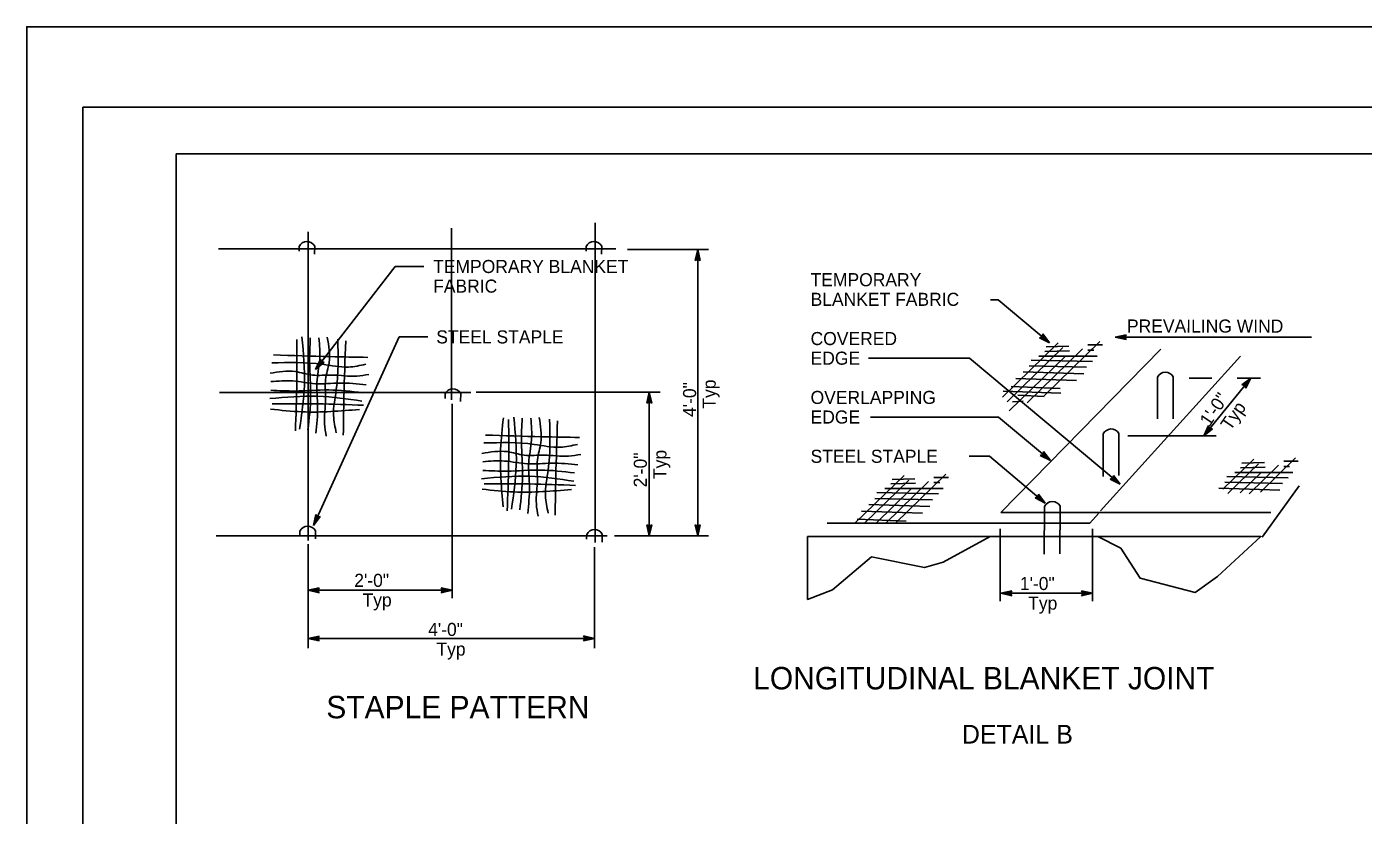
# Model space of a CAD drawing. Extents: x -894 to 866, y -472 to 714.
# Drawn here: x -894 to -178, y 292 to 714 of the extents above; entities that cross this region are included whole.
import ezdxf

# ---------------------------------------------------------------- set-up
doc = ezdxf.new("R2010")
doc.units = 0
for name, color, linetype in [('border_PLOTTING-ELEMENTS', 7, 'Continuous'), ('border_rw_22x34_Cut_Lines', 7, 'Continuous'), ('border_SHEET', 7, 'Continuous'), ('df_MISC', 7, 'Continuous'), ('temp_CONSTRUCTION', 7, 'Continuous'), ('temp_CONSTRUCTION-anno', 7, 'Continuous')]:
    doc.layers.add(name, color=color, linetype=linetype)

msp = doc.modelspace()

# ---------------------------------------------------------------- linework, layer by layer
at = {"layer": 'border_PLOTTING-ELEMENTS'}
for points in [[(-894.04, -472.44), (865.96, -472.44), (865.96, 713.56), (-894.04, 713.56)], [(-864.04, 670.56), (835.96, 670.56), (835.96, -429.44), (-864.04, -429.44)]]:
    msp.add_lwpolyline(points, close=True, dxfattribs=at)
at = {"layer": 'border_rw_22x34_Cut_Lines'}
msp.add_lwpolyline([(-864.04, 670.56), (835.96, 670.56), (835.96, -429.44), (-864.04, -429.44)], close=True, dxfattribs=at)
at = {"layer": 'border_SHEET'}
for p, q in [((-814.04, 645.56), (810.96, 645.56)), ((-814.04, -404.44), (-814.04, 645.56))]:
    msp.add_line(p, q, dxfattribs=at)
at = {"layer": 'df_MISC'}
for p, q in [((-748.26, 593.44), (-748.24, 595.98)), ((-739.87, 596.12), (-739.9, 591.8)), ((-594.59, 593.45), (-594.58, 596)), ((-586.21, 596.14), (-586.24, 591.82)), ((-288.6, 524.1), (-288.59, 526.12)), ((-288.6, 524.1), (-288.6, 503.81)), ((-280.22, 526.26), (-280.22, 526.26)), ((-280.22, 526.26), (-280.22, 520.95)), ((-670.11, 514.67), (-670.09, 517.21)), ((-661.72, 517.35), (-661.75, 513.03)), ((-280.22, 520.95), (-280.22, 503.81)), ((-317.76, 494.61), (-317.77, 472.89)), ((-317.76, 493.68), (-317.75, 495.7)), ((-309.38, 495.85), (-309.38, 495.85)), ((-309.38, 495.85), (-309.38, 490.54)), ((-309.38, 490.54), (-309.38, 473.39)), ((-349.26, 431.25), (-349.08, 456.89)), ((-340.71, 457.04), (-340.89, 431.55)), ((-747.87, 441.15), (-747.85, 443.69)), ((-739.48, 443.84), (-739.51, 439.52)), ((-594.27, 439.36), (-594.25, 441.9)), ((-585.88, 442.04), (-585.91, 437.73))]:
    msp.add_line(p, q, dxfattribs=at)
for centre, start, end in [((-744.02, 593.83), 28.88504, 153.08206), ((-590.35, 593.85), 28.88504, 153.08206), ((-284.37, 523.98), 28.87521, 153.08323), ((-665.87, 515.06), 28.88504, 153.08206), ((-313.53, 493.56), 28.87521, 153.08323), ((-344.86, 454.75), 28.87521, 153.0867), ((-743.62, 441.55), 28.88504, 153.08206), ((-590.03, 439.76), 28.88504, 153.08206)]:
    msp.add_arc(centre, 4.74, start, end, dxfattribs=at)
at = {"layer": 'temp_CONSTRUCTION'}
for p, q in [((-589.8, 608.56), (-589.8, 437.64)), ((-743.34, 603.9), (-743.34, 438.66)), ((-666.57, 605.79), (-666.57, 513.95)), ((-791.34, 594.64), (-578.62, 594.64)), ((-341.84, 544.42), (-371.62, 515.4)), ((-319.5, 545.12), (-349.28, 516.11)), ((-372.59, 453.55), (-286.85, 541.09)), ((-339.35, 541.94), (-369.14, 512.92)), ((-338.29, 536.99), (-368.07, 507.97)), ((-328.72, 541.23), (-358.5, 512.22)), ((-352.12, 537.34), (-320.92, 537.34)), ((-348.93, 539.82), (-335.81, 540.17)), ((-348.22, 542.29), (-336.16, 542.65)), ((-325.88, 543.36), (-318.08, 543.36)), ((-325.88, 540.52), (-322.69, 540.52)), ((-319.24, 454.48), (-244.23, 537.26)), ((-357.44, 532.03), (-326.59, 531.32)), ((-356.37, 535.22), (-323.4, 534.51)), ((-364.56, 525.25), (-331.94, 524.19)), ((-360.63, 528.85), (-328.01, 527.79)), ((-790.92, 517.87), (-656.31, 517.87)), ((-371.26, 518.59), (-340.42, 517.52)), ((-367.01, 521.06), (-340.77, 520)), ((-363.46, 516.46), (-349.28, 515.76)), ((-366.3, 512.92), (-360.63, 513.28)), ((-237.05, 482.15), (-253.59, 466.03)), ((-234.56, 479.67), (-250.93, 463.73)), ((-243.43, 480.02), (-231.37, 480.38)), ((-214.71, 482.85), (-233.52, 464.53)), ((-221.09, 481.09), (-213.29, 481.09)), ((-424.32, 473.47), (-450.44, 448.02)), ((-401.98, 474.18), (-428.96, 447.9)), ((-408.36, 472.41), (-400.56, 472.41)), ((-251.58, 472.95), (-218.61, 472.24)), ((-247.33, 475.07), (-216.13, 475.07)), ((-233.5, 474.72), (-244.34, 464.15)), ((-244.14, 477.55), (-231.02, 477.9)), ((-223.93, 478.96), (-239.63, 463.67)), ((-221.09, 478.26), (-217.9, 478.26)), ((-421.84, 471), (-445.45, 447.99)), ((-420.77, 466.04), (-439.34, 447.96)), ((-434.6, 466.4), (-403.4, 466.4)), ((-411.2, 470.29), (-434.15, 447.93)), ((-431.41, 468.87), (-418.29, 469.23)), ((-430.7, 471.35), (-418.65, 471.7)), ((-408.36, 469.58), (-405.17, 469.58)), ((-255.84, 466.58), (-223.22, 465.52)), ((-252.65, 469.76), (-221.8, 469.06)), ((-232.63, 440.39), (-212.89, 467.85)), ((-439.92, 461.09), (-409.07, 460.38)), ((-438.86, 464.27), (-405.88, 463.56)), ((-447.04, 454.31), (-414.42, 453.25)), ((-443.11, 457.9), (-410.49, 456.84)), ((-372.59, 453.55), (-228.02, 453.55)), ((-324.88, 447.95), (-320.19, 453.06)), ((-465.58, 447.95), (-324.88, 447.95)), ((-449.49, 450.12), (-423.26, 449.06)), ((-792.61, 441.1), (-583.26, 441.1)), ((-470.8, 440.73), (-233.24, 440.73))]:
    msp.add_line(p, q, dxfattribs=at)
for points in [[(-378.15, 440.73), (-403.33, 426.98), (-413.31, 424.14), (-441.82, 429.82), (-462.72, 412.28), (-476.03, 407.06), (-476.03, 440.73), (-375.3, 440.73)], [(-470.8, 440.73), (-233.24, 440.73), (-256.52, 419.39), (-268.4, 410.86), (-297.86, 418.44), (-308.31, 434.57), (-320.66, 440.73), (-334.44, 440.73), (-233.71, 440.73)]]:
    msp.add_lwpolyline(points, close=True, dxfattribs=at)
for points in [[(-750.21, 497.29), (-749.47, 522.15), (-749.47, 546.25)], [(-746.68, 547.55), (-745.38, 521.77), (-747.98, 498.22)], [(-742.22, 547), (-742.6, 534.01), (-742.04, 516.03), (-743.52, 497.85)], [(-737.58, 547), (-737.21, 535.31), (-738.7, 523.07), (-738.32, 510.09), (-739.25, 496)], [(-733.12, 547.37), (-732.19, 533.83), (-734.05, 524.74), (-734.05, 514.17), (-734.61, 501), (-733.68, 494.51)], [(-727.55, 546.44), (-728.29, 519.36), (-729.78, 505.45), (-728.29, 496.18)], [(-723.28, 545.51), (-724.21, 515.28), (-724.58, 495.07)], [(-761.88, 537.94), (-731.65, 537.02), (-711.44, 536.64)], [(-763.74, 528.1), (-750.2, 529.03), (-741.11, 527.17), (-730.54, 527.17), (-717.37, 526.61), (-710.88, 527.54)], [(-762.81, 533.67), (-735.73, 532.93), (-721.82, 531.44), (-712.55, 532.93)], [(-763.37, 523.64), (-751.68, 524.01), (-739.44, 522.53), (-726.46, 522.9), (-712.37, 521.97)], [(-763.92, 514.54), (-738.14, 515.84), (-714.59, 513.24)], [(-763.37, 519), (-750.38, 518.63), (-732.39, 519.18), (-714.22, 517.7)], [(-715.89, 508.78), (-746.67, 507.48), (-763.55, 508.97)], [(-713.66, 511.01), (-738.51, 511.75), (-762.62, 511.75)], [(-639.02, 456.66), (-640.32, 487.44), (-638.83, 504.32)], [(-636.79, 454.43), (-636.05, 479.28), (-636.05, 503.39)], [(-633.26, 504.69), (-631.96, 478.91), (-634.56, 455.36)], [(-628.8, 504.13), (-629.18, 491.15), (-628.62, 473.16), (-630.1, 454.99)], [(-624.16, 504.13), (-623.79, 492.45), (-625.27, 480.21), (-624.9, 467.23), (-625.83, 453.13)], [(-619.7, 504.5), (-618.77, 490.97), (-620.63, 481.88), (-620.63, 471.31), (-621.19, 458.14), (-620.26, 451.65)], [(-614.13, 503.58), (-614.87, 476.5), (-616.36, 462.59), (-614.87, 453.32)], [(-609.86, 502.65), (-610.79, 472.42), (-611.16, 452.21)], [(-648.46, 495.08), (-618.23, 494.15), (-598.02, 493.78)], [(-650.32, 485.24), (-636.78, 486.17), (-627.69, 484.31), (-617.12, 484.31), (-603.95, 483.75), (-597.46, 484.68)], [(-649.39, 490.81), (-622.31, 490.07), (-608.4, 488.58), (-599.13, 490.07)], [(-649.94, 480.78), (-638.26, 481.15), (-626.02, 479.66), (-613.04, 480.04), (-598.94, 479.11)], [(-650.5, 471.68), (-624.72, 472.98), (-601.17, 470.38)], [(-649.94, 476.13), (-636.96, 475.76), (-618.97, 476.32), (-600.8, 474.83)], [(-602.47, 465.92), (-633.25, 464.62), (-650.13, 466.1)], [(-600.24, 468.15), (-625.09, 468.89), (-649.2, 468.89)]]:
    msp.add_spline(points, degree=3, dxfattribs=at)
at = {"layer": 'temp_CONSTRUCTION-anno'}
for p, q in [((-572.32, 594.31), (-529.06, 594.31)), ((-536.14, 588.41), (-534.82, 594.31)), ((-534.82, 441.04), (-534.82, 594.31)), ((-534.82, 594.31), (-534.82, 594.31)), ((-534.82, 594.31), (-533.51, 588.41)), ((-534.82, 589.2), (-536.14, 588.41)), ((-536.14, 588.41), (-536.14, 588.41)), ((-535.79, 588.62), (-534.82, 592.96)), ((-535.43, 588.85), (-534.82, 591.6)), ((-535.09, 589.03), (-534.82, 590.24)), ((-534.82, 592.95), (-533.86, 588.64)), ((-534.82, 591.6), (-534.2, 588.81)), ((-534.82, 590.24), (-534.56, 589.05)), ((-533.51, 588.41), (-534.82, 589.2)), ((-533.51, 588.41), (-533.51, 588.41)), ((-739.39, 530.12), (-696.79, 585.26)), ((-681.44, 585.26), (-696.79, 585.26)), ((-740.55, 446.59), (-694.7, 547.58)), ((-679.34, 547.58), (-694.7, 547.58)), ((-351.78, 547.12), (-350.34, 547.62)), ((-346.4, 544.34), (-351.78, 547.12)), ((-351.78, 547.12), (-351.78, 547.12)), ((-347.46, 545.22), (-351.38, 547.24)), ((-348.49, 546.09), (-351.02, 547.39)), ((-349.54, 546.96), (-350.62, 547.52)), ((-350.34, 547.62), (-350.1, 549.14)), ((-350.29, 547.94), (-349.54, 546.96)), ((-350.21, 548.31), (-348.49, 546.09)), ((-350.16, 548.73), (-347.45, 545.21)), ((-350.1, 549.14), (-350.1, 549.14)), ((-350.1, 549.14), (-346.4, 544.34)), ((-346.4, 544.34), (-346.4, 544.34)), ((-311.37, 547.43), (-305.46, 548.74)), ((-305.46, 546.11), (-311.37, 547.43)), ((-311.37, 547.43), (-311.37, 547.43)), ((-305.68, 546.46), (-310.01, 547.43)), ((-310, 547.44), (-305.69, 548.39)), ((-308.65, 547.43), (-305.87, 548.05)), ((-305.91, 546.82), (-308.65, 547.43)), ((-307.29, 547.43), (-306.1, 547.69)), ((-306.08, 547.16), (-307.29, 547.43)), ((-305.46, 548.74), (-306.25, 547.43)), ((-306.25, 547.43), (-305.46, 546.11)), ((-305.46, 548.74), (-305.46, 548.74)), ((-305.46, 546.11), (-305.46, 546.11)), ((-739.39, 530.12), (-736.85, 535.61)), ((-734.76, 534.02), (-739.39, 530.12)), ((-739.39, 530.12), (-739.39, 530.12)), ((-738.57, 531.22), (-736.71, 535.22)), ((-735.17, 534.06), (-738.57, 531.2)), ((-737.74, 532.29), (-736.54, 534.87)), ((-735.59, 534.09), (-737.74, 532.29)), ((-736.92, 533.37), (-736.4, 534.47)), ((-735.97, 534.16), (-736.92, 533.37)), ((-736.85, 535.61), (-736.85, 535.61)), ((-736.85, 535.61), (-736.29, 534.19)), ((-736.29, 534.19), (-734.76, 534.02)), ((-734.76, 534.02), (-734.76, 534.02)), ((-271.69, 525.55), (-259.51, 525.55)), ((-238.65, 525.55), (-263.92, 494.65)), ((-245.99, 525.55), (-233.45, 525.55)), ((-243.43, 521.85), (-238.65, 525.55)), ((-243.03, 521.79), (-239.52, 524.51)), ((-242.61, 521.74), (-240.39, 523.46)), ((-242.24, 521.66), (-241.26, 522.42)), ((-241.26, 522.42), (-241.81, 521.33)), ((-240.39, 523.46), (-241.69, 520.93)), ((-239.52, 524.5), (-241.54, 520.58)), ((-238.65, 525.55), (-241.41, 520.17)), ((-238.65, 525.55), (-238.65, 525.55)), ((-653.46, 518.05), (-554.96, 518.05)), ((-562.04, 512.15), (-560.72, 518.05)), ((-561.69, 512.36), (-560.72, 516.69)), ((-561.33, 512.59), (-560.72, 515.33)), ((-560.72, 441.04), (-560.72, 518.05)), ((-560.72, 518.05), (-560.72, 518.05)), ((-560.72, 518.05), (-559.41, 512.15)), ((-560.72, 515.33), (-560.1, 512.55)), ((-560.71, 516.68), (-559.76, 512.38)), ((-241.92, 521.62), (-243.43, 521.85)), ((-243.43, 521.85), (-243.43, 521.85)), ((-241.41, 520.17), (-241.92, 521.62)), ((-241.41, 520.17), (-241.41, 520.17)), ((-666.29, 511.83), (-666.29, 407.86)), ((-560.72, 512.93), (-562.04, 512.15)), ((-562.04, 512.15), (-562.04, 512.15)), ((-560.99, 512.76), (-560.72, 513.97)), ((-560.72, 513.97), (-560.46, 512.78)), ((-559.41, 512.15), (-560.72, 512.93)), ((-559.41, 512.15), (-559.41, 512.15)), ((-304.48, 494.65), (-257.23, 494.65)), ((-263.92, 494.65), (-261.27, 500.09)), ((-259.21, 498.45), (-263.92, 494.65)), ((-263.92, 494.65), (-263.92, 494.65)), ((-263.07, 495.72), (-261.13, 499.69)), ((-259.62, 498.5), (-263.07, 495.71)), ((-262.22, 496.78), (-260.98, 499.34)), ((-260.04, 498.54), (-262.22, 496.78)), ((-261.38, 497.84), (-260.84, 498.94)), ((-260.41, 498.62), (-261.38, 497.84)), ((-261.27, 500.09), (-261.27, 500.09)), ((-261.27, 500.09), (-260.73, 498.66)), ((-260.73, 498.66), (-259.21, 498.45)), ((-259.21, 498.45), (-259.21, 498.45)), ((-351.39, 484.2), (-349.95, 484.7)), ((-346.02, 481.43), (-351.39, 484.2)), ((-351.39, 484.2), (-351.39, 484.2)), ((-347.07, 482.3), (-350.99, 484.33)), ((-348.11, 483.17), (-350.64, 484.48)), ((-349.15, 484.04), (-350.23, 484.6)), ((-349.95, 484.7), (-349.71, 486.22)), ((-349.91, 485.02), (-349.15, 484.04)), ((-349.82, 485.4), (-348.11, 483.17)), ((-349.77, 485.82), (-347.06, 482.3)), ((-349.71, 486.22), (-349.71, 486.22)), ((-349.71, 486.22), (-346.02, 481.43)), ((-346.02, 481.43), (-346.02, 481.43)), ((-312.53, 471.97), (-312.29, 473.48)), ((-312.49, 472.29), (-311.73, 471.3)), ((-312.4, 472.66), (-310.69, 470.43)), ((-312.35, 473.08), (-309.64, 469.56)), ((-312.29, 473.48), (-312.29, 473.48)), ((-312.29, 473.48), (-308.6, 468.69)), ((-313.98, 471.46), (-312.53, 471.97)), ((-308.6, 468.69), (-313.98, 471.46)), ((-313.98, 471.46), (-313.98, 471.46)), ((-309.65, 469.57), (-313.57, 471.59)), ((-310.69, 470.43), (-313.22, 471.74)), ((-311.73, 471.3), (-312.82, 471.86)), ((-308.6, 468.69), (-308.6, 468.69)), ((-354.09, 461.43), (-352.65, 461.93)), ((-348.72, 458.66), (-354.09, 461.43)), ((-354.09, 461.43), (-354.09, 461.43)), ((-349.77, 459.53), (-353.69, 461.55)), ((-350.81, 460.4), (-353.34, 461.7)), ((-351.85, 461.27), (-352.93, 461.83)), ((-352.65, 461.93), (-352.41, 463.45)), ((-352.61, 462.25), (-351.85, 461.27)), ((-352.52, 462.62), (-350.81, 460.4)), ((-352.47, 463.04), (-349.76, 459.53)), ((-352.41, 463.45), (-352.41, 463.45)), ((-352.41, 463.45), (-348.72, 458.66)), ((-348.72, 458.66), (-348.72, 458.66)), ((-740.55, 446.59), (-739.3, 452.51)), ((-736.91, 451.42), (-740.55, 446.59)), ((-739.99, 447.83), (-739.08, 452.15)), ((-737.32, 451.37), (-739.99, 447.82)), ((-739.42, 449.06), (-738.84, 451.85)), ((-737.73, 451.31), (-739.42, 449.06)), ((-739.3, 452.51), (-739.3, 452.51)), ((-739.3, 452.51), (-738.44, 451.25)), ((-738.86, 450.3), (-738.61, 451.49)), ((-738.12, 451.29), (-738.86, 450.3)), ((-738.44, 451.25), (-736.91, 451.42)), ((-736.91, 451.42), (-736.91, 451.42)), ((-740.55, 446.59), (-740.55, 446.59)), ((-560.72, 441.04), (-562.03, 446.94)), ((-562.03, 446.94), (-562.03, 446.94)), ((-562.03, 446.94), (-560.72, 446.15)), ((-560.72, 442.41), (-561.67, 446.71)), ((-560.71, 443.76), (-561.33, 446.54)), ((-560.71, 445.12), (-560.98, 446.31)), ((-560.72, 446.15), (-559.4, 446.94)), ((-559.4, 446.94), (-560.72, 441.04)), ((-559.75, 446.73), (-560.72, 442.39)), ((-560.1, 446.5), (-560.71, 443.76)), ((-560.44, 446.33), (-560.71, 445.12)), ((-559.4, 446.94), (-559.4, 446.94)), ((-534.82, 441.04), (-536.13, 446.94)), ((-536.13, 446.94), (-536.13, 446.94)), ((-536.13, 446.94), (-534.82, 446.15)), ((-534.82, 442.41), (-535.77, 446.71)), ((-534.82, 443.76), (-535.43, 446.54)), ((-534.82, 445.12), (-535.08, 446.31)), ((-534.82, 446.15), (-533.5, 446.94)), ((-533.5, 446.94), (-534.82, 441.04)), ((-533.85, 446.73), (-534.82, 442.39)), ((-534.2, 446.5), (-534.82, 443.76)), ((-534.54, 446.33), (-534.82, 445.12)), ((-533.5, 446.94), (-533.5, 446.94)), ((-372.87, 444.91), (-372.87, 406.17)), ((-323.37, 444.91), (-323.37, 406.17)), ((-743.31, 436.69), (-743.31, 380.99)), ((-579.38, 441.04), (-529.06, 441.04)), ((-560.72, 441.04), (-560.72, 441.04)), ((-534.82, 441.04), (-534.82, 441.04)), ((-590.03, 435.09), (-590.03, 380.99)), ((-743.31, 412.01), (-737.4, 413.31)), ((-743.31, 412.01), (-666.29, 412.01)), ((-737.4, 410.69), (-743.31, 412.01)), ((-743.31, 412.01), (-743.31, 412.01)), ((-737.61, 411.04), (-741.95, 412.01)), ((-741.94, 412.01), (-737.63, 412.96)), ((-740.59, 412), (-737.81, 412.62)), ((-737.84, 411.39), (-740.59, 412)), ((-739.23, 412), (-738.04, 412.27)), ((-738.02, 411.73), (-739.23, 412)), ((-737.4, 413.31), (-738.19, 412.01)), ((-738.19, 412.01), (-737.4, 410.69)), ((-737.4, 413.31), (-737.4, 413.31)), ((-737.4, 410.69), (-737.4, 410.69)), ((-671.41, 412.01), (-672.2, 413.32)), ((-672.2, 413.32), (-672.2, 413.32)), ((-672.2, 413.32), (-666.29, 412.01)), ((-666.29, 412.01), (-672.2, 410.7)), ((-672.2, 410.7), (-671.41, 412.01)), ((-672.2, 410.7), (-672.2, 410.7)), ((-671.98, 412.97), (-667.65, 412.01)), ((-667.66, 412), (-671.96, 411.05)), ((-669.01, 412.01), (-671.79, 411.39)), ((-671.75, 412.62), (-669.01, 412.01)), ((-671.58, 412.28), (-670.37, 412.01)), ((-670.37, 412.01), (-671.56, 411.75)), ((-666.29, 412.01), (-666.29, 412.01)), ((-372.55, 410.36), (-366.64, 411.67)), ((-372.55, 410.36), (-323.37, 410.36)), ((-366.64, 409.05), (-372.55, 410.36)), ((-372.55, 410.36), (-372.55, 410.36)), ((-366.85, 409.4), (-371.19, 410.36)), ((-371.18, 410.37), (-366.87, 411.32)), ((-369.83, 410.36), (-367.05, 410.98)), ((-367.08, 409.75), (-369.83, 410.36)), ((-368.47, 410.36), (-367.28, 410.62)), ((-367.26, 410.09), (-368.47, 410.36)), ((-366.64, 411.67), (-367.43, 410.36)), ((-367.43, 410.36), (-366.64, 409.05)), ((-366.64, 411.67), (-366.64, 411.67)), ((-366.64, 409.05), (-366.64, 409.05)), ((-328.49, 410.36), (-329.27, 411.68)), ((-329.27, 411.68), (-329.27, 411.68)), ((-329.27, 411.68), (-323.37, 410.36)), ((-323.37, 410.36), (-329.27, 409.06)), ((-329.27, 409.06), (-328.49, 410.36)), ((-329.27, 409.06), (-329.27, 409.06)), ((-329.06, 411.33), (-324.73, 410.36)), ((-324.74, 410.36), (-329.04, 409.41)), ((-326.09, 410.37), (-328.87, 409.75)), ((-328.83, 410.98), (-326.09, 410.37)), ((-328.66, 410.64), (-327.45, 410.37)), ((-327.45, 410.37), (-328.64, 410.1)), ((-323.37, 410.36), (-323.37, 410.36)), ((-743.31, 386.21), (-737.4, 387.52)), ((-741.94, 386.22), (-737.63, 387.17)), ((-740.59, 386.21), (-737.81, 386.83)), ((-739.23, 386.21), (-738.04, 386.47)), ((-737.4, 387.52), (-738.19, 386.21)), ((-737.4, 387.52), (-737.4, 387.52)), ((-595.15, 386.21), (-595.93, 387.53)), ((-595.93, 387.53), (-595.93, 387.53)), ((-595.93, 387.53), (-590.03, 386.21)), ((-595.72, 387.18), (-591.39, 386.21)), ((-595.49, 386.83), (-592.75, 386.21)), ((-595.32, 386.49), (-594.11, 386.22)), ((-743.31, 386.21), (-590.03, 386.21)), ((-737.4, 384.89), (-743.31, 386.21)), ((-743.31, 386.21), (-743.31, 386.21)), ((-737.61, 385.24), (-741.95, 386.21)), ((-737.84, 385.6), (-740.59, 386.21)), ((-738.02, 385.94), (-739.23, 386.21)), ((-738.19, 386.21), (-737.4, 384.89)), ((-737.4, 384.89), (-737.4, 384.89)), ((-590.03, 386.21), (-595.93, 384.9)), ((-595.93, 384.9), (-595.15, 386.21)), ((-595.93, 384.9), (-595.93, 384.9)), ((-591.4, 386.21), (-595.7, 385.26)), ((-592.75, 386.21), (-595.53, 385.6)), ((-594.11, 386.22), (-595.3, 385.95)), ((-590.03, 386.21), (-590.03, 386.21))]:
    msp.add_line(p, q, dxfattribs=at)
for points in [[(-373.99, 567.44), (-378.09, 567.45)], [(-373.99, 567.44), (-346.4, 544.34)], [(-206.12, 547.44), (-311.37, 547.43)], [(-443.3, 536.2), (-389.23, 536.2)], [(-389.23, 536.2), (-308.6, 468.69)], [(-442.29, 504.7), (-373.81, 504.7)], [(-373.81, 504.7), (-346.02, 481.43)], [(-389.46, 483.7), (-378.63, 483.7)], [(-378.63, 483.7), (-348.72, 458.66)]]:
    msp.add_lwpolyline(points, dxfattribs=at)

# ---------------------------------------------------------------- texts
for s, height, p in [('TEMPORARY BLANKET', 7, (-676.47, 581.76)), ('TEMPORARY ', 7, (-474.39, 574.7)), ('FABRIC', 7, (-676.47, 571.26)), ('BLANKET FABRIC', 7, (-474.39, 564.2)), ('STEEL STAPLE', 7, (-674.79, 544.08)), ('COVERED ', 7, (-474.39, 543.2)), ('EDGE', 7, (-474.39, 532.7)), ('OVERLAPPING ', 7, (-474.39, 511.7)), ('EDGE', 7, (-474.39, 501.2)), ('STEEL STAPLE', 7, (-474.39, 480.2)), ('2\'-0"', 7, (-718.7, 413.81)), ('1\'-0"', 7, (-362.33, 412.11)), ('Typ', 7, (-714.25, 403.31)), ('Typ', 7, (-357.88, 401.61)), ('4\'-0"', 7, (-679.15, 387.54)), ('Typ', 7, (-674.7, 377.04)), ('LONGITUDINAL BLANKET JOINT', 12, (-505.13, 358.96)), ('STAPLE PATTERN', 12, (-733.66, 343.48)), ('DETAIL B', 10, (-393.4, 329.96))]:
    msp.add_text(s, height=height, dxfattribs=at).set_placement(p)
for s, rotation, p in [('PREVAILING WIND', 359.97407, (-305.01, 549.91)), ('4\'-0"', 90, (-535.68, 504.72)), ('Typ', 90, (-525.18, 509.17)), ('1\'-0"', 55.84797, (-260.8, 499.19)), ('Typ', 55.84797, (-249.61, 496.98)), ('Typ', 90, (-551.55, 471.51)), ('2\'-0"', 90, (-562.05, 467.06))]:
    msp.add_text(s, height=7, rotation=rotation, dxfattribs=at).set_placement(p)

doc.saveas('drawing.dxf')
